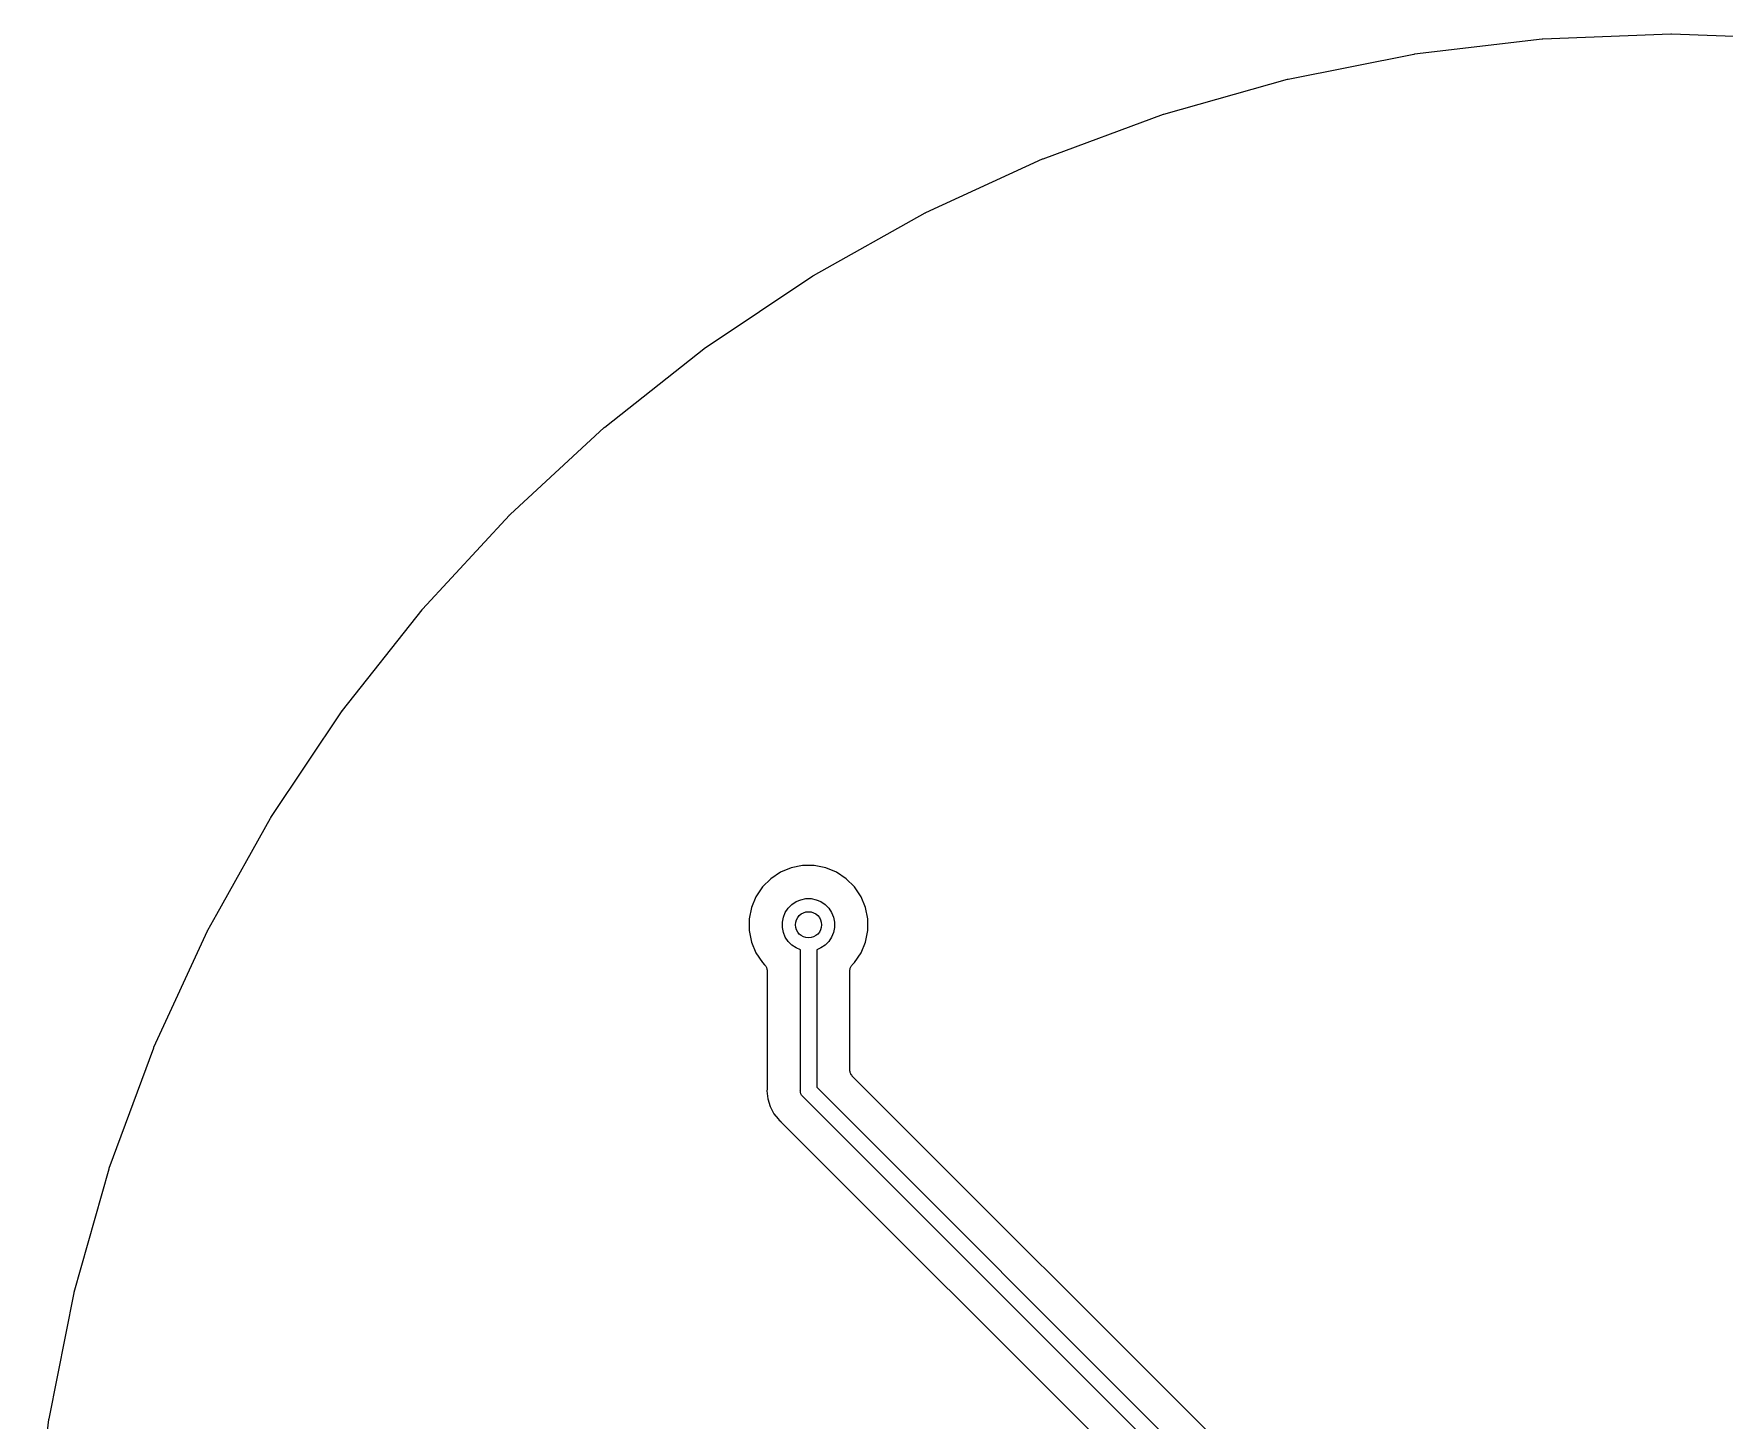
# Model space of a CAD drawing. Extents: x 123.4 to 173.6, y -130.1 to -79.9.
# Drawn here: x 123.44 to 149.31, y -101.09 to -79.87 of the extents above; entities that cross this region are included whole.
import ezdxf

# ---------------------------------------------------------------- set-up
doc = ezdxf.new("R2010")
doc.units = 0
doc.header["$MEASUREMENT"] = 0
doc.layers.add('BLACK', color=7, linetype='CONTINUOUS')

msp = doc.modelspace()

# ---------------------------------------------------------------- linework, layer by layer
at = {"layer": 'BLACK', "linetype": 'CONTINUOUS'}
for p, q in [((146.533, -79.9446), (148.495, -79.8676)), ((148.495, -79.8676), (148.497, -79.8675)), ((148.497, -79.8675), (148.501, -79.8678)), ((148.501, -79.8678), (148.505, -79.8676)), ((148.505, -79.8676), (150.467, -79.9446)), ((142.638, -80.5608), (144.563, -80.1778)), ((144.563, -80.1778), (144.565, -80.1774)), ((144.565, -80.1774), (144.569, -80.1771)), ((144.569, -80.1771), (144.573, -80.1762)), ((144.573, -80.1762), (146.523, -79.9454)), ((146.523, -79.9454), (146.525, -79.9452)), ((146.525, -79.9452), (146.529, -79.9452)), ((146.529, -79.9452), (146.533, -79.9446)), ((140.738, -81.0961), (142.628, -80.5631)), ((142.628, -80.5631), (142.63, -80.5627)), ((142.63, -80.5627), (142.634, -80.562)), ((142.634, -80.562), (142.638, -80.5608)), ((138.887, -81.7787), (140.729, -81.0992)), ((140.729, -81.0992), (140.731, -81.0986)), ((140.731, -81.0986), (140.735, -81.0976)), ((140.735, -81.0976), (140.738, -81.0961)), ((137.095, -82.6046), (138.878, -81.7826)), ((138.878, -81.7826), (138.879, -81.7818)), ((138.879, -81.7818), (138.883, -81.7805)), ((138.883, -81.7805), (138.887, -81.7787)), ((135.373, -83.5685), (137.086, -82.6091)), ((137.086, -82.6091), (137.087, -82.6082)), ((137.087, -82.6082), (137.091, -82.6066)), ((137.091, -82.6066), (137.095, -82.6046)), ((133.732, -84.6645), (135.364, -83.5737)), ((135.364, -83.5737), (135.366, -83.5727)), ((135.366, -83.5727), (135.369, -83.5708)), ((135.369, -83.5708), (135.373, -83.5685)), ((132.182, -85.8859), (133.723, -84.6704)), ((133.723, -84.6704), (133.725, -84.6693)), ((133.725, -84.6693), (133.728, -84.6671)), ((133.728, -84.6671), (133.732, -84.6645)), ((130.732, -87.2252), (132.174, -85.8924)), ((132.174, -85.8924), (132.175, -85.8912)), ((132.175, -85.8912), (132.179, -85.8887)), ((132.179, -85.8887), (132.182, -85.8859)), ((129.392, -88.674), (130.725, -87.2322)), ((130.725, -87.2322), (130.726, -87.2309)), ((130.726, -87.2309), (130.729, -87.2282)), ((130.729, -87.2282), (130.732, -87.2252)), ((128.17, -90.2235), (129.386, -88.6816)), ((129.386, -88.6816), (129.387, -88.6802)), ((129.387, -88.6802), (129.39, -88.6773)), ((129.39, -88.6773), (129.392, -88.674)), ((127.074, -91.8641), (128.164, -90.2316)), ((128.164, -90.2316), (128.165, -90.2301)), ((128.165, -90.2301), (128.168, -90.2269)), ((128.168, -90.2269), (128.17, -90.2235)), ((126.247, -93.34), (127.068, -91.8726)), ((127.068, -91.8726), (127.069, -91.871)), ((127.069, -91.871), (127.072, -91.8677)), ((127.072, -91.8677), (127.074, -91.8641)), ((135.209, -92.596), (135.034, -92.6309)), ((135.388, -92.596), (135.209, -92.596)), ((135.563, -92.6309), (135.388, -92.596)), ((134.72, -92.7987), (134.593, -92.9252)), ((134.868, -92.6993), (134.72, -92.7987)), ((135.034, -92.6309), (134.868, -92.6993)), ((135.729, -92.6993), (135.563, -92.6309)), ((135.877, -92.7987), (135.729, -92.6993)), ((136.004, -92.9252), (135.877, -92.7987)), ((134.494, -93.0739), (134.425, -93.2391)), ((134.593, -92.9252), (134.494, -93.0739)), ((135.182, -93.1194), (135.259, -93.104)), ((135.259, -93.104), (135.338, -93.104)), ((135.338, -93.104), (135.415, -93.1194)), ((136.103, -93.0739), (136.004, -92.9252)), ((136.172, -93.2391), (136.103, -93.0739)), ((126.109, -93.5857), (126.247, -93.34)), ((134.425, -93.2391), (134.391, -93.4146)), ((134.914, -93.3873), (134.944, -93.3145)), ((134.944, -93.3145), (134.988, -93.249)), ((134.988, -93.249), (135.044, -93.1933)), ((135.044, -93.1933), (135.109, -93.1495)), ((135.109, -93.1495), (135.182, -93.1194)), ((135.415, -93.1194), (135.488, -93.1495)), ((135.488, -93.1495), (135.554, -93.1933)), ((135.554, -93.1933), (135.609, -93.249)), ((135.609, -93.249), (135.653, -93.3145)), ((135.653, -93.3145), (135.683, -93.3873)), ((136.207, -93.4146), (136.172, -93.2391)), ((125.283, -95.3776), (126.105, -93.5946)), ((126.105, -93.5929), (126.107, -93.5894)), ((126.105, -93.5946), (126.105, -93.5929)), ((126.107, -93.5894), (126.109, -93.5857)), ((134.391, -93.4146), (134.391, -93.5934)), ((134.391, -93.5934), (134.425, -93.7689)), ((134.899, -93.4646), (134.914, -93.3873)), ((134.899, -93.5434), (134.899, -93.4646)), ((134.914, -93.6207), (134.899, -93.5434)), ((134.944, -93.6935), (134.914, -93.6207)), ((135.683, -93.6207), (135.653, -93.6935)), ((135.683, -93.3873), (135.699, -93.4646)), ((135.699, -93.5434), (135.683, -93.6207)), ((135.699, -93.4646), (135.699, -93.5434)), ((136.172, -93.7689), (136.207, -93.5934)), ((136.207, -93.5934), (136.207, -93.4146)), ((134.425, -93.7689), (134.494, -93.9341)), ((134.988, -93.759), (134.944, -93.6935)), ((135.044, -93.8147), (134.988, -93.759)), ((135.109, -93.8585), (135.044, -93.8147)), ((135.174, -93.8852), (135.109, -93.8585)), ((135.174, -96.0372), (135.174, -93.8852)), ((135.488, -93.8585), (135.424, -93.8852)), ((135.424, -93.8852), (135.424, -95.9915)), ((135.554, -93.8147), (135.488, -93.8585)), ((135.609, -93.759), (135.554, -93.8147)), ((135.653, -93.6935), (135.609, -93.759)), ((136.103, -93.9341), (136.172, -93.7689)), ((134.494, -93.9341), (134.593, -94.0828)), ((134.593, -94.0828), (134.628, -94.1179)), ((134.628, -94.1179), (134.629, -94.1182)), ((134.629, -94.1182), (134.629, -94.1182)), ((134.629, -94.1182), (134.629, -94.1182)), ((134.629, -94.1182), (134.63, -94.1192)), ((134.63, -94.1192), (134.637, -94.1284)), ((134.637, -94.1284), (134.644, -94.1374)), ((134.644, -94.1374), (134.645, -94.138)), ((134.645, -94.138), (134.645, -94.1385)), ((134.645, -94.1385), (134.651, -94.149)), ((135.942, -94.1577), (135.948, -94.1474)), ((135.948, -94.1474), (135.953, -94.1371)), ((135.953, -94.1365), (135.954, -94.136)), ((135.953, -94.1371), (135.953, -94.1365)), ((135.954, -94.136), (135.961, -94.127)), ((135.961, -94.127), (135.969, -94.1179)), ((135.969, -94.1179), (136.004, -94.0828)), ((136.004, -94.0828), (136.103, -93.9341)), ((134.651, -94.149), (134.656, -94.1593)), ((134.656, -94.1593), (134.656, -94.16)), ((134.656, -94.16), (134.657, -94.1605)), ((134.657, -94.1605), (134.66, -94.1718)), ((134.66, -94.1718), (134.663, -94.183)), ((134.663, -94.183), (134.663, -94.1837)), ((134.663, -94.1837), (134.663, -94.1843)), ((134.663, -94.1843), (134.664, -94.196)), ((134.664, -94.196), (134.666, -94.2077)), ((134.666, -94.2077), (134.666, -96.006)), ((135.932, -94.2059), (135.933, -94.1943)), ((135.932, -94.2072), (135.932, -94.2059)), ((135.932, -94.2073), (135.932, -94.2072)), ((135.932, -94.2077), (135.932, -94.2073)), ((135.932, -94.2073), (135.932, -94.2073)), ((135.932, -95.7285), (135.932, -94.2077)), ((135.933, -94.1943), (135.934, -94.1826)), ((135.934, -94.1813), (135.938, -94.1701)), ((135.934, -94.182), (135.934, -94.1813)), ((135.934, -94.1826), (135.934, -94.182)), ((135.938, -94.1701), (135.941, -94.1589)), ((135.941, -94.1589), (135.942, -94.1583)), ((135.942, -94.1583), (135.942, -94.1577)), ((124.599, -97.2289), (125.279, -95.3868)), ((125.279, -95.3852), (125.281, -95.3815)), ((125.279, -95.3868), (125.279, -95.3852)), ((125.281, -95.3815), (125.283, -95.3776)), ((135.933, -95.7402), (135.932, -95.7285)), ((135.934, -95.7519), (135.933, -95.7402)), ((135.934, -95.7525), (135.934, -95.7519)), ((135.934, -95.7532), (135.934, -95.7525)), ((135.937, -95.7644), (135.934, -95.7532)), ((135.941, -95.7757), (135.937, -95.7644)), ((135.941, -95.7763), (135.941, -95.7757)), ((135.941, -95.7769), (135.941, -95.7763)), ((135.947, -95.7873), (135.941, -95.7769)), ((135.952, -95.7977), (135.947, -95.7873)), ((135.953, -95.7982), (135.952, -95.7977)), ((135.953, -95.7988), (135.953, -95.7982)), ((135.96, -95.8079), (135.953, -95.7988)), ((135.968, -95.817), (135.96, -95.8079)), ((135.968, -95.818), (135.968, -95.817)), ((135.969, -95.8183), (135.968, -95.818)), ((135.968, -95.818), (135.968, -95.818)), ((135.968, -95.818), (135.968, -95.818)), ((148.11, -107.959), (135.969, -95.8183)), ((134.665, -96.0184), (134.663, -96.0433)), ((134.663, -96.0433), (134.675, -96.1674)), ((134.666, -96.0077), (134.665, -96.0131)), ((134.665, -96.0131), (134.665, -96.0184)), ((134.666, -96.006), (134.666, -96.0077)), ((134.675, -96.1674), (134.711, -96.2867)), ((135.173, -96.0433), (135.174, -96.0372)), ((135.174, -96.0494), (135.173, -96.0433)), ((135.175, -96.0658), (135.174, -96.0494)), ((135.175, -96.0678), (135.175, -96.0658)), ((135.183, -96.0914), (135.175, -96.0678)), ((135.194, -96.1131), (135.183, -96.0914)), ((135.206, -96.1273), (135.194, -96.1131)), ((135.21, -96.1321), (135.206, -96.1273)), ((135.215, -96.136), (135.21, -96.1321)), ((147.802, -108.723), (135.215, -96.136)), ((135.424, -95.9915), (147.979, -108.547)), ((134.711, -96.2867), (134.77, -96.3967)), ((134.77, -96.3967), (134.833, -96.4737)), ((134.833, -96.4737), (134.833, -96.4738)), ((134.833, -96.4738), (134.849, -96.4931)), ((134.849, -96.4931), (134.868, -96.5089)), ((134.868, -96.5089), (134.87, -96.5101)), ((134.87, -96.5101), (134.873, -96.5139)), ((134.873, -96.5139), (134.877, -96.5173)), ((134.877, -96.5173), (147.215, -108.855)), ((124.063, -99.1281), (124.596, -97.2384)), ((124.596, -97.2384), (124.597, -97.2367)), ((124.597, -97.2367), (124.598, -97.2329)), ((124.598, -97.2329), (124.599, -97.2289)), ((123.678, -101.063), (124.061, -99.1378)), ((124.061, -99.1361), (124.062, -99.1321)), ((124.061, -99.1378), (124.061, -99.1361)), ((124.062, -99.1321), (124.063, -99.1281)), ((123.445, -103.023), (123.676, -101.073)), ((123.676, -101.072), (123.677, -101.068)), ((123.676, -101.073), (123.676, -101.072)), ((123.677, -101.068), (123.678, -101.063))]:
    msp.add_line(p, q, dxfattribs=at)
at = {"layer": 'BLACK'}
msp.add_circle((135.299, -93.504), 0.2, dxfattribs=at)

doc.saveas('drawing.dxf')
